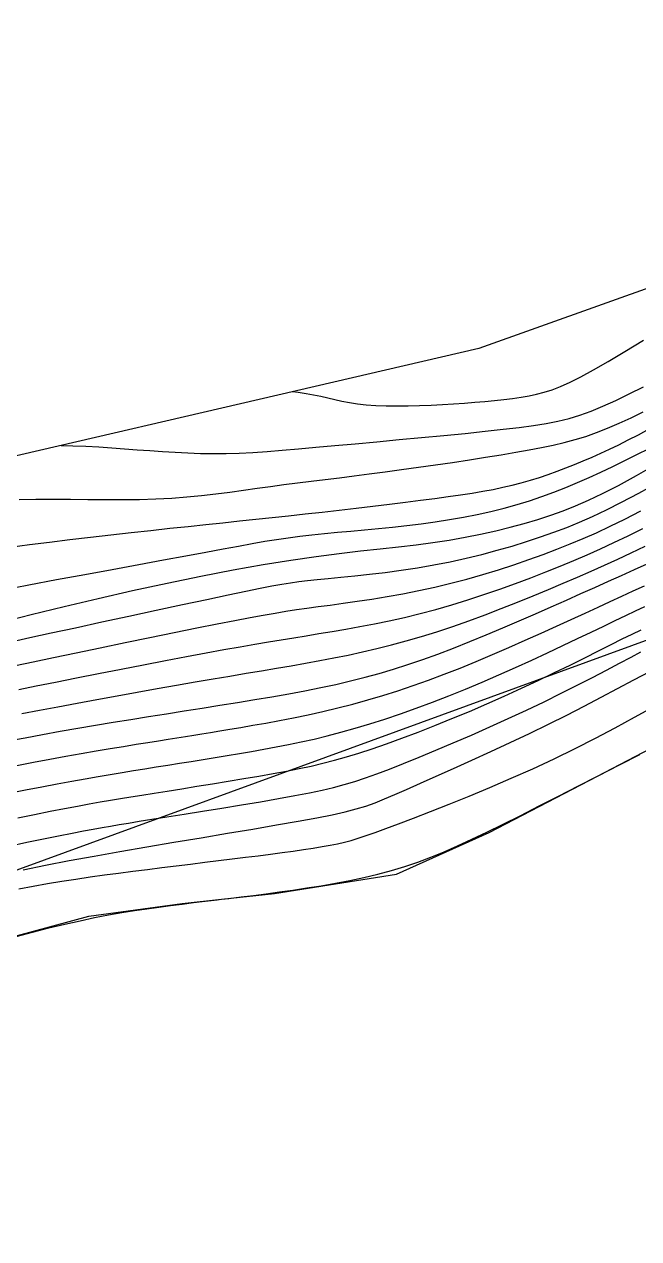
# Model space of a CAD drawing. Header units: metres. Extents: x 241192 to 243846, y 277833 to 281228.
# Drawn here: x 243645.1 to 243675.2, y 281166.8 to 281226 of the extents above; entities that cross this region are included whole.
import ezdxf

# ---------------------------------------------------------------- set-up
doc = ezdxf.new("R2010")
doc.units = ezdxf.units.M
for name, color, linetype in [('TERRAIN_BOUNDARY', 6, 'Continuous'), ('TERRAIN_CONTOUR_1M', 3, 'Continuous'), ('TERRAIN_CONTOUR_5M_SUPPLEMENT', 4, 'Continuous')]:
    doc.layers.add(name, color=color, linetype=linetype)

msp = doc.modelspace()

# ---------------------------------------------------------------- linework, layer by layer
at = {"layer": 'TERRAIN_BOUNDARY'}
msp.add_polyline3d([(243745.421, 281222.791, 0), (243737.295, 281221.867, 0), (243730.231, 281226.018, 0), (243720.239, 281224.425, 0), (243694.771, 281219.777, 0), (243676.151, 281213.339, 0), (243667.336, 281210.203, 0), (243634.22, 281202.514, 0), (243606.489, 281195.27, 0), (243594.248, 281193.958, 0), (243583.689, 281188.269, 0), (243579.782, 281189.576, 0), (243568.34, 281189.293, 0), (243546.752, 281188.108, 0)], dxfattribs=at)
at = {"layer": 'TERRAIN_CONTOUR_1M'}
for points in [[(243712.775, 281209.536, 17), (243595.401, 281166.753, 17), (243595.626, 281166.766, 17)], [(243646.943, 281205.468, 1), (243647.508, 281205.451, 1), (243648.145, 281205.424, 1), (243648.777, 281205.39, 1), (243649.406, 281205.35, 1), (243650.031, 281205.305, 1), (243650.654, 281205.258, 1), (243651.274, 281205.212, 1), (243651.893, 281205.167, 1), (243652.512, 281205.129, 1), (243653.131, 281205.097, 1), (243653.752, 281205.076, 1), (243654.374, 281205.068, 1), (243655.002, 281205.074, 1), (243655.642, 281205.094, 1), (243656.305, 281205.128, 1), (243657, 281205.174, 1), (243657.738, 281205.23, 1), (243658.528, 281205.297, 1), (243659.379, 281205.374, 1), (243660.302, 281205.458, 1), (243661.3, 281205.549, 1), (243662.356, 281205.646, 1), (243663.445, 281205.747, 1), (243664.542, 281205.85, 1), (243665.624, 281205.954, 1), (243666.666, 281206.056, 1), (243667.644, 281206.156, 1), (243668.534, 281206.252, 1), (243669.319, 281206.344, 1), (243670.013, 281206.436, 1), (243670.635, 281206.536, 1), (243671.207, 281206.65, 1), (243671.749, 281206.784, 1), (243672.282, 281206.947, 1), (243672.828, 281207.143, 1), (243673.405, 281207.38, 1), (243674.03, 281207.662, 1), (243674.693, 281207.982, 1), (243675.38, 281208.328, 1)], [(243644.88, 281202.823, 2), (243645.699, 281202.838, 2), (243646.537, 281202.841, 2), (243647.388, 281202.836, 2), (243648.244, 281202.828, 2), (243649.097, 281202.821, 2), (243649.94, 281202.82, 2), (243650.766, 281202.829, 2), (243651.567, 281202.853, 2), (243652.337, 281202.894, 2), (243653.079, 281202.951, 2), (243653.797, 281203.021, 2), (243654.494, 281203.102, 2), (243655.176, 281203.189, 2), (243655.845, 281203.281, 2), (243656.506, 281203.374, 2), (243657.162, 281203.465, 2), (243657.819, 281203.553, 2), (243658.48, 281203.638, 2), (243659.149, 281203.721, 2), (243659.831, 281203.805, 2), (243660.529, 281203.891, 2), (243661.248, 281203.98, 2), (243661.991, 281204.074, 2), (243662.764, 281204.175, 2), (243663.567, 281204.283, 2), (243664.392, 281204.397, 2), (243665.226, 281204.517, 2), (243666.059, 281204.639, 2), (243666.879, 281204.764, 2), (243667.674, 281204.888, 2), (243668.433, 281205.01, 2), (243669.144, 281205.129, 2), (243669.8, 281205.243, 2), (243670.406, 281205.358, 2), (243670.975, 281205.477, 2), (243671.517, 281205.605, 2), (243672.043, 281205.747, 2), (243672.563, 281205.908, 2), (243673.089, 281206.093, 2), (243673.632, 281206.306, 2), (243674.198, 281206.55, 2), (243674.781, 281206.819, 2), (243675.37, 281207.108, 2)], [(243644.443, 281200.505, 3), (243645.395, 281200.63, 3), (243646.373, 281200.752, 3), (243647.367, 281200.873, 3), (243648.368, 281200.99, 3), (243649.367, 281201.104, 3), (243650.353, 281201.215, 3), (243651.317, 281201.32, 3), (243652.249, 281201.421, 3), (243653.143, 281201.516, 3), (243654.003, 281201.607, 3), (243654.836, 281201.694, 3), (243655.649, 281201.78, 3), (243656.451, 281201.864, 3), (243657.248, 281201.948, 3), (243658.048, 281202.034, 3), (243658.857, 281202.122, 3), (243659.681, 281202.213, 3), (243660.514, 281202.307, 3), (243661.346, 281202.403, 3), (243662.169, 281202.5, 3), (243662.975, 281202.597, 3), (243663.754, 281202.693, 3), (243664.497, 281202.787, 3), (243665.197, 281202.879, 3), (243665.846, 281202.967, 3), (243666.449, 281203.054, 3), (243667.01, 281203.141, 3), (243667.537, 281203.231, 3), (243668.035, 281203.323, 3), (243668.511, 281203.422, 3), (243668.969, 281203.528, 3), (243669.417, 281203.643, 3), (243669.86, 281203.768, 3), (243670.298, 281203.904, 3), (243670.733, 281204.05, 3), (243671.164, 281204.204, 3), (243671.593, 281204.366, 3), (243672.02, 281204.536, 3), (243672.445, 281204.713, 3), (243672.87, 281204.896, 3), (243673.295, 281205.085, 3), (243673.727, 281205.284, 3), (243674.173, 281205.498, 3), (243674.641, 281205.732, 3), (243675.137, 281205.99, 3), (243675.669, 281206.277, 3)], [(243644.029, 281198.4, 4), (243645.357, 281198.658, 4), (243646.719, 281198.917, 4), (243648.088, 281199.172, 4), (243649.433, 281199.419, 4), (243650.725, 281199.656, 4), (243651.936, 281199.877, 4), (243653.035, 281200.079, 4), (243654.002, 281200.259, 4), (243654.849, 281200.418, 4), (243655.598, 281200.557, 4), (243656.269, 281200.68, 4), (243656.883, 281200.787, 4), (243657.462, 281200.881, 4), (243658.025, 281200.964, 4), (243658.595, 281201.038, 4), (243659.187, 281201.105, 4), (243659.804, 281201.167, 4), (243660.44, 281201.226, 4), (243661.095, 281201.285, 4), (243661.763, 281201.345, 4), (243662.443, 281201.408, 4), (243663.131, 281201.477, 4), (243663.824, 281201.554, 4), (243664.518, 281201.641, 4), (243665.211, 281201.738, 4), (243665.901, 281201.846, 4), (243666.585, 281201.967, 4), (243667.26, 281202.099, 4), (243667.924, 281202.244, 4), (243668.574, 281202.403, 4), (243669.208, 281202.577, 4), (243669.823, 281202.765, 4), (243670.423, 281202.967, 4), (243671.011, 281203.182, 4), (243671.59, 281203.411, 4), (243672.164, 281203.652, 4), (243672.735, 281203.904, 4), (243673.308, 281204.168, 4), (243673.886, 281204.442, 4), (243674.471, 281204.727, 4), (243675.063, 281205.021, 4), (243675.661, 281205.324, 4)], [(243644.558, 281195.905, 6), (243645.415, 281196.09, 6), (243646.453, 281196.315, 6), (243647.638, 281196.571, 6), (243648.92, 281196.849, 6), (243650.252, 281197.136, 6), (243651.584, 281197.424, 6), (243652.868, 281197.7, 6), (243654.055, 281197.954, 6), (243655.096, 281198.175, 6), (243655.956, 281198.355, 6), (243656.657, 281198.498, 6), (243657.233, 281198.61, 6), (243657.718, 281198.696, 6), (243658.147, 281198.764, 6), (243658.555, 281198.819, 6), (243658.976, 281198.868, 6), (243659.445, 281198.916, 6), (243659.989, 281198.969, 6), (243660.604, 281199.03, 6), (243661.278, 281199.1, 6), (243662.001, 281199.18, 6), (243662.76, 281199.272, 6), (243663.545, 281199.378, 6), (243664.343, 281199.499, 6), (243665.144, 281199.636, 6), (243665.937, 281199.792, 6), (243666.718, 281199.963, 6), (243667.484, 281200.149, 6), (243668.233, 281200.348, 6), (243668.963, 281200.557, 6), (243669.67, 281200.775, 6), (243670.351, 281201, 6), (243671.005, 281201.23, 6), (243671.632, 281201.465, 6), (243672.253, 281201.717, 6), (243672.892, 281201.997, 6), (243673.571, 281202.318, 6), (243674.316, 281202.694, 6), (243675.15, 281203.136, 6), (243676.096, 281203.659, 6)], [(243644.712, 281194.73, 7), (243645.568, 281194.908, 7), (243646.561, 281195.115, 7), (243647.665, 281195.344, 7), (243648.843, 281195.589, 7), (243650.058, 281195.841, 7), (243651.274, 281196.092, 7), (243652.454, 281196.334, 7), (243653.562, 281196.559, 7), (243654.561, 281196.759, 7), (243655.424, 281196.929, 7), (243656.166, 281197.07, 7), (243656.813, 281197.188, 7), (243657.389, 281197.287, 7), (243657.919, 281197.373, 7), (243658.429, 281197.451, 7), (243658.944, 281197.524, 7), (243659.488, 281197.599, 7), (243660.081, 281197.678, 7), (243660.722, 281197.766, 7), (243661.404, 281197.863, 7), (243662.121, 281197.97, 7), (243662.864, 281198.091, 7), (243663.629, 281198.227, 7), (243664.408, 281198.379, 7), (243665.193, 281198.549, 7), (243665.98, 281198.738, 7), (243666.763, 281198.945, 7), (243667.539, 281199.167, 7), (243668.302, 281199.4, 7), (243669.05, 281199.643, 7), (243669.778, 281199.893, 7), (243670.483, 281200.146, 7), (243671.159, 281200.401, 7), (243671.807, 281200.657, 7), (243672.443, 281200.922, 7), (243673.086, 281201.206, 7), (243673.756, 281201.52, 7), (243674.472, 281201.873, 7), (243675.253, 281202.276, 7)], [(243644.867, 281193.554, 8), (243645.722, 281193.726, 8), (243646.669, 281193.915, 8), (243647.692, 281194.118, 8), (243648.765, 281194.33, 8), (243649.864, 281194.546, 8), (243650.964, 281194.76, 8), (243652.04, 281194.968, 8), (243653.069, 281195.164, 8), (243654.025, 281195.344, 8), (243654.891, 281195.502, 8), (243655.675, 281195.641, 8), (243656.393, 281195.766, 8), (243657.06, 281195.878, 8), (243657.692, 281195.983, 8), (243658.304, 281196.082, 8), (243658.912, 281196.181, 8), (243659.531, 281196.281, 8), (243660.173, 281196.388, 8), (243660.84, 281196.502, 8), (243661.53, 281196.625, 8), (243662.24, 281196.761, 8), (243662.968, 281196.911, 8), (243663.713, 281197.076, 8), (243664.472, 281197.259, 8), (243665.243, 281197.461, 8), (243666.023, 281197.685, 8), (243666.808, 281197.927, 8), (243667.593, 281198.184, 8), (243668.371, 281198.453, 8), (243669.138, 281198.729, 8), (243669.887, 281199.01, 8), (243670.614, 281199.293, 8), (243671.313, 281199.573, 8), (243671.982, 281199.85, 8), (243672.633, 281200.128, 8), (243673.281, 281200.416, 8), (243673.941, 281200.721, 8), (243674.628, 281201.052, 8), (243675.357, 281201.415, 8)], [(243645.022, 281192.379, 9), (243645.876, 281192.543, 9), (243646.778, 281192.714, 9), (243647.719, 281192.891, 9), (243648.687, 281193.071, 9), (243649.67, 281193.251, 9), (243650.654, 281193.429, 9), (243651.627, 281193.603, 9), (243652.576, 281193.77, 9), (243653.49, 281193.928, 9), (243654.358, 281194.075, 9), (243655.184, 281194.213, 9), (243655.973, 281194.344, 9), (243656.731, 281194.469, 9), (243657.464, 281194.592, 9), (243658.179, 281194.714, 9), (243658.88, 281194.837, 9), (243659.574, 281194.964, 9), (243660.266, 281195.097, 9), (243660.959, 281195.238, 9), (243661.656, 281195.388, 9), (243662.36, 281195.552, 9), (243663.072, 281195.73, 9), (243663.797, 281195.925, 9), (243664.536, 281196.139, 9), (243665.292, 281196.374, 9), (243666.067, 281196.632, 9), (243666.854, 281196.909, 9), (243667.647, 281197.202, 9), (243668.44, 281197.505, 9), (243669.225, 281197.815, 9), (243669.996, 281198.128, 9), (243670.745, 281198.439, 9), (243671.467, 281198.745, 9), (243672.157, 281199.042, 9), (243672.823, 281199.334, 9), (243673.475, 281199.626, 9), (243674.125, 281199.923, 9), (243674.784, 281200.231, 9), (243675.461, 281200.554, 9)], [(243644.767, 281189.849, 11), (243645.586, 281190.007, 11), (243646.389, 281190.157, 11), (243647.17, 281190.299, 11), (243647.923, 281190.432, 11), (243648.646, 281190.557, 11), (243649.334, 281190.673, 11), (243649.986, 281190.781, 11), (243650.597, 281190.881, 11), (243651.165, 281190.973, 11), (243651.686, 281191.056, 11), (243652.16, 281191.131, 11), (243652.597, 281191.201, 11), (243653.01, 281191.267, 11), (243653.412, 281191.331, 11), (243653.817, 281191.396, 11), (243654.237, 281191.464, 11), (243654.686, 281191.537, 11), (243655.177, 281191.618, 11), (243655.719, 281191.708, 11), (243656.309, 281191.808, 11), (243656.939, 281191.918, 11), (243657.603, 281192.041, 11), (243658.294, 281192.175, 11), (243659.004, 281192.321, 11), (243659.727, 281192.48, 11), (243660.456, 281192.654, 11), (243661.184, 281192.841, 11), (243661.914, 281193.043, 11), (243662.646, 281193.261, 11), (243663.383, 281193.494, 11), (243664.127, 281193.744, 11), (243664.88, 281194.012, 11), (243665.645, 281194.298, 11), (243666.423, 281194.602, 11), (243667.215, 281194.924, 11), (243668.014, 281195.261, 11), (243668.814, 281195.606, 11), (243669.605, 281195.955, 11), (243670.38, 281196.303, 11), (243671.132, 281196.643, 11), (243671.851, 281196.973, 11), (243672.531, 281197.285, 11), (243673.166, 281197.576, 11), (243673.763, 281197.85, 11), (243674.332, 281198.111, 11), (243674.884, 281198.363, 11), (243675.427, 281198.611, 11)], [(243673.145, 281189.332, 17), (243676.478, 281191.062, 17), (243683.314, 281194.537, 17), (243689.978, 281197.621, 17), (243693.046, 281198.163, 17), (243696.114, 281197.871, 17), (243701.447, 281196.765, 17), (243702.807, 281196.044, 17)], [(243644.38, 281188.49, 12), (243645.201, 281188.655, 12), (243645.995, 281188.81, 12), (243646.75, 281188.953, 12), (243647.456, 281189.084, 12), (243648.118, 281189.202, 12), (243648.743, 281189.312, 12), (243649.338, 281189.413, 12), (243649.912, 281189.509, 12), (243650.472, 281189.6, 12), (243651.025, 281189.689, 12), (243651.58, 281189.777, 12), (243652.142, 281189.866, 12), (243652.712, 281189.957, 12), (243653.289, 281190.049, 12), (243653.872, 281190.142, 12), (243654.459, 281190.238, 12), (243655.05, 281190.335, 12), (243655.643, 281190.435, 12), (243656.238, 281190.537, 12), (243656.834, 281190.642, 12), (243657.435, 281190.752, 12), (243658.042, 281190.87, 12), (243658.659, 281190.998, 12), (243659.29, 281191.138, 12), (243659.937, 281191.294, 12), (243660.605, 281191.467, 12), (243661.295, 281191.66, 12), (243662.011, 281191.876, 12), (243662.75, 281192.113, 12), (243663.51, 281192.37, 12), (243664.286, 281192.646, 12), (243665.077, 281192.94, 12), (243665.879, 281193.251, 12), (243666.689, 281193.577, 12), (243667.503, 281193.917, 12), (243668.319, 281194.27, 12), (243669.129, 281194.63, 12), (243669.926, 281194.993, 12), (243670.701, 281195.352, 12), (243671.448, 281195.704, 12), (243672.159, 281196.041, 12), (243672.826, 281196.359, 12), (243673.441, 281196.653, 12), (243674, 281196.919, 12), (243674.514, 281197.161, 12), (243674.995, 281197.386, 12), (243675.457, 281197.601, 12)], [(243644.819, 281187.295, 13), (243645.634, 281187.462, 13), (243646.404, 281187.614, 13), (243647.11, 281187.749, 13), (243647.742, 281187.868, 13), (243648.313, 281187.973, 13), (243648.84, 281188.067, 13), (243649.342, 281188.153, 13), (243649.838, 281188.236, 13), (243650.347, 281188.319, 13), (243650.886, 281188.405, 13), (243651.474, 281188.498, 13), (243652.125, 281188.601, 13), (243652.828, 281188.712, 13), (243653.568, 281188.83, 13), (243654.331, 281188.953, 13), (243655.1, 281189.079, 13), (243655.862, 281189.206, 13), (243656.6, 281189.332, 13), (243657.299, 281189.456, 13), (243657.95, 281189.576, 13), (243658.561, 281189.696, 13), (243659.144, 281189.821, 13), (243659.715, 281189.955, 13), (243660.286, 281190.102, 13), (243660.87, 281190.266, 13), (243661.482, 281190.453, 13), (243662.134, 281190.667, 13), (243662.838, 281190.911, 13), (243663.587, 281191.182, 13), (243664.374, 281191.479, 13), (243665.19, 281191.798, 13), (243666.027, 281192.135, 13), (243666.878, 281192.489, 13), (243667.733, 281192.856, 13), (243668.584, 281193.232, 13), (243669.424, 281193.615, 13), (243670.244, 281194, 13), (243671.038, 281194.38, 13), (243671.798, 281194.75, 13), (243672.516, 281195.105, 13), (243673.186, 281195.439, 13), (243673.8, 281195.746, 13), (243674.35, 281196.021, 13), (243674.834, 281196.261, 13), (243675.264, 281196.472, 13)], [(243644.401, 281185.917, 14), (243645.257, 281186.101, 14), (243646.068, 281186.268, 14), (243646.813, 281186.417, 14), (243647.471, 281186.546, 14), (243648.028, 281186.653, 14), (243648.507, 281186.743, 14), (243648.937, 281186.822, 14), (243649.346, 281186.893, 14), (243649.765, 281186.964, 14), (243650.221, 281187.038, 14), (243650.746, 281187.122, 14), (243651.368, 281187.22, 14), (243652.107, 281187.336, 14), (243652.943, 281187.468, 14), (243653.847, 281187.612, 14), (243654.79, 281187.764, 14), (243655.742, 281187.92, 14), (243656.674, 281188.077, 14), (243657.557, 281188.23, 14), (243658.361, 281188.375, 14), (243659.066, 281188.51, 14), (243659.687, 281188.641, 14), (243660.247, 281188.773, 14), (243660.771, 281188.912, 14), (243661.281, 281189.065, 14), (243661.803, 281189.239, 14), (243662.359, 281189.44, 14), (243662.974, 281189.674, 14), (243663.664, 281189.945, 14), (243664.423, 281190.252, 14), (243665.238, 281190.588, 14), (243666.094, 281190.949, 14), (243666.978, 281191.331, 14), (243667.877, 281191.728, 14), (243668.777, 281192.135, 14), (243669.665, 281192.548, 14), (243670.529, 281192.961, 14), (243671.359, 281193.369, 14), (243672.15, 281193.766, 14), (243672.894, 281194.147, 14), (243673.584, 281194.506, 14), (243674.214, 281194.836, 14), (243674.775, 281195.132, 14), (243675.26, 281195.389, 14)], [(243644.877, 281183.827, 16), (243645.578, 281183.96, 16), (243646.275, 281184.084, 16), (243646.969, 281184.199, 16), (243647.662, 281184.306, 16), (243648.356, 281184.407, 16), (243649.05, 281184.503, 16), (243649.747, 281184.596, 16), (243650.448, 281184.687, 16), (243651.152, 281184.776, 16), (243651.859, 281184.864, 16), (243652.563, 281184.951, 16), (243653.262, 281185.036, 16), (243653.953, 281185.121, 16), (243654.632, 281185.203, 16), (243655.296, 281185.285, 16), (243655.94, 281185.365, 16), (243656.564, 281185.443, 16), (243657.162, 281185.52, 16), (243657.733, 281185.595, 16), (243658.274, 281185.669, 16), (243658.783, 281185.742, 16), (243659.256, 281185.814, 16), (243659.692, 281185.886, 16), (243660.087, 281185.957, 16), (243660.442, 281186.028, 16), (243660.774, 281186.104, 16), (243661.104, 281186.192, 16), (243661.451, 281186.297, 16), (243661.835, 281186.425, 16), (243662.277, 281186.582, 16), (243662.797, 281186.774, 16), (243663.416, 281187.006, 16), (243664.146, 281187.284, 16), (243664.976, 281187.603, 16), (243665.887, 281187.961, 16), (243666.862, 281188.353, 16), (243667.882, 281188.775, 16), (243668.928, 281189.221, 16), (243669.982, 281189.689, 16), (243671.026, 281190.174, 16), (243672.044, 281190.671, 16), (243673.036, 281191.178, 16), (243674.003, 281191.688, 16), (243674.946, 281192.2, 16), (243675.868, 281192.709, 16)], [(243673.145, 281189.332, 17), (243673.205, 281189.363, 17), (243674.205, 281189.878, 17), (243675.201, 281190.391, 17)], [(243654.766, 281183.316, 17), (243655.133, 281183.36, 17), (243655.725, 281183.432, 17), (243656.331, 281183.508, 17), (243656.955, 281183.588, 17), (243657.598, 281183.675, 17), (243658.262, 281183.768, 17), (243658.944, 281183.869, 17), (243659.638, 281183.98, 17), (243660.337, 281184.102, 17), (243661.037, 281184.236, 17), (243661.731, 281184.383, 17), (243662.414, 281184.545, 17), (243663.08, 281184.723, 17), (243663.727, 281184.918, 17), (243664.362, 281185.133, 17), (243664.996, 281185.371, 17), (243665.64, 281185.634, 17), (243666.305, 281185.925, 17), (243667.001, 281186.245, 17), (243667.74, 281186.599, 17), (243668.532, 281186.988, 17), (243669.385, 281187.414, 17), (243670.29, 281187.871, 17), (243671.236, 281188.352, 17), (243672.211, 281188.852, 17), (243673.145, 281189.332, 17)], [(243654.766, 281183.316, 17), (243657.353, 281183.601, 17), (243663.32, 281184.538, 17), (243667.848, 281186.582, 17), (243673.145, 281189.332, 17)], [(243636.886, 281177.844, 17), (243638.036, 281178.808, 17), (243641.132, 281180.56, 17), (243648.297, 281182.492, 17), (243652.854, 281183.105, 17), (243654.766, 281183.316, 17)], [(243644.745, 281181.502, 17), (243645.54, 281181.715, 17), (243646.333, 281181.917, 17), (243647.111, 281182.103, 17), (243647.862, 281182.272, 17), (243648.575, 281182.421, 17), (243649.253, 281182.552, 17), (243649.899, 281182.667, 17), (243650.52, 281182.768, 17), (243651.12, 281182.859, 17), (243651.704, 281182.94, 17), (243652.277, 281183.015, 17), (243652.844, 281183.086, 17), (243653.41, 281183.154, 17), (243653.978, 281183.222, 17), (243654.552, 281183.29, 17), (243654.766, 281183.316, 17)]]:
    msp.add_polyline3d(points, dxfattribs=at)
at = {"layer": 'TERRAIN_CONTOUR_5M_SUPPLEMENT'}
for points in [[(243658.246, 281208.092, 0), (243658.513, 281208.062, 0), (243658.905, 281208.007, 0), (243659.271, 281207.941, 0), (243659.621, 281207.866, 0), (243659.962, 281207.787, 0), (243660.304, 281207.706, 0), (243660.654, 281207.628, 0), (243661.021, 281207.556, 0), (243661.414, 281207.494, 0), (243661.841, 281207.445, 0), (243662.307, 281207.413, 0), (243662.809, 281207.395, 0), (243663.337, 281207.391, 0), (243663.884, 281207.398, 0), (243664.443, 281207.415, 0), (243665.006, 281207.438, 0), (243665.565, 281207.467, 0), (243666.112, 281207.499, 0), (243666.641, 281207.534, 0), (243667.151, 281207.57, 0), (243667.64, 281207.609, 0), (243668.111, 281207.653, 0), (243668.561, 281207.701, 0), (243668.991, 281207.755, 0), (243669.402, 281207.816, 0), (243669.792, 281207.884, 0), (243670.166, 281207.962, 0), (243670.536, 281208.058, 0), (243670.92, 281208.182, 0), (243671.336, 281208.343, 0), (243671.8, 281208.551, 0), (243672.33, 281208.816, 0), (243672.942, 281209.147, 0), (243673.654, 281209.555, 0), (243674.476, 281210.045, 0), (243675.388, 281210.609, 0)], [(243643.956, 281196.82, 5), (243645.473, 281197.212, 5), (243647.078, 281197.608, 5), (243648.741, 281198.001, 5), (243650.43, 281198.383, 5), (243652.113, 281198.747, 5), (243653.758, 281199.085, 5), (243655.334, 281199.39, 5), (243656.81, 281199.654, 5), (243658.16, 281199.872, 5), (243659.392, 281200.05, 5), (243660.52, 281200.195, 5), (243661.558, 281200.317, 5), (243662.52, 281200.422, 5), (243663.42, 281200.52, 5), (243664.274, 281200.618, 5), (243665.094, 281200.724, 5), (243665.893, 281200.845, 5), (243666.672, 281200.981, 5), (243667.43, 281201.132, 5), (243668.165, 281201.295, 5), (243668.876, 281201.471, 5), (243669.561, 281201.657, 5), (243670.22, 281201.853, 5), (243670.851, 281202.058, 5), (243671.458, 281202.273, 5), (243672.064, 281202.511, 5), (243672.697, 281202.787, 5), (243673.386, 281203.116, 5), (243674.16, 281203.515, 5), (243675.046, 281203.997, 5), (243676.073, 281204.579, 5)], [(243644.333, 281191.043, 10), (243645.177, 281191.204, 10), (243646.029, 281191.361, 10), (243646.886, 281191.514, 10), (243647.746, 281191.664, 10), (243648.61, 281191.811, 10), (243649.476, 281191.955, 10), (243650.344, 281192.097, 10), (243651.213, 281192.237, 10), (243652.084, 281192.375, 10), (243652.955, 281192.512, 10), (243653.826, 281192.648, 10), (243654.693, 281192.785, 10), (243655.553, 281192.921, 10), (243656.402, 281193.06, 10), (243657.237, 281193.201, 10), (243658.053, 281193.345, 10), (243658.848, 281193.494, 10), (243659.616, 281193.647, 10), (243660.358, 281193.806, 10), (243661.077, 281193.973, 10), (243661.782, 281194.151, 10), (243662.479, 281194.342, 10), (243663.176, 281194.549, 10), (243663.881, 281194.774, 10), (243664.6, 281195.019, 10), (243665.342, 281195.287, 10), (243666.11, 281195.579, 10), (243666.899, 281195.891, 10), (243667.702, 281196.219, 10), (243668.509, 281196.558, 10), (243669.312, 281196.902, 10), (243670.104, 281197.246, 10), (243670.877, 281197.586, 10), (243671.621, 281197.916, 10), (243672.332, 281198.234, 10), (243673.013, 281198.539, 10), (243673.67, 281198.835, 10), (243674.31, 281199.125, 10), (243674.94, 281199.41, 10), (243675.564, 281199.694, 10)], [(243645.076, 281184.756, 15), (243646.178, 281184.981, 15), (243647.336, 281185.205, 15), (243648.547, 281185.428, 15), (243649.809, 281185.652, 15), (243651.116, 281185.877, 15), (243652.446, 281186.102, 15), (243653.772, 281186.323, 15), (243655.068, 281186.539, 15), (243656.307, 281186.747, 15), (243657.463, 281186.943, 15), (243658.511, 281187.127, 15), (243659.422, 281187.294, 15), (243660.181, 281187.445, 15), (243660.813, 281187.585, 15), (243661.35, 281187.724, 15), (243661.827, 281187.869, 15), (243662.277, 281188.029, 15), (243662.736, 281188.212, 15), (243663.237, 281188.426, 15), (243663.813, 281188.681, 15), (243664.491, 281188.98, 15), (243665.26, 281189.321, 15), (243666.102, 281189.697, 15), (243666.997, 281190.101, 15), (243667.928, 281190.526, 15), (243668.876, 281190.966, 15), (243669.821, 281191.414, 15), (243670.746, 281191.863, 15), (243671.635, 281192.307, 15), (243672.491, 281192.746, 15), (243673.318, 281193.179, 15), (243674.123, 281193.606, 15), (243674.911, 281194.026, 15), (243675.688, 281194.44, 15)]]:
    msp.add_polyline3d(points, dxfattribs=at)

doc.saveas('drawing.dxf')
